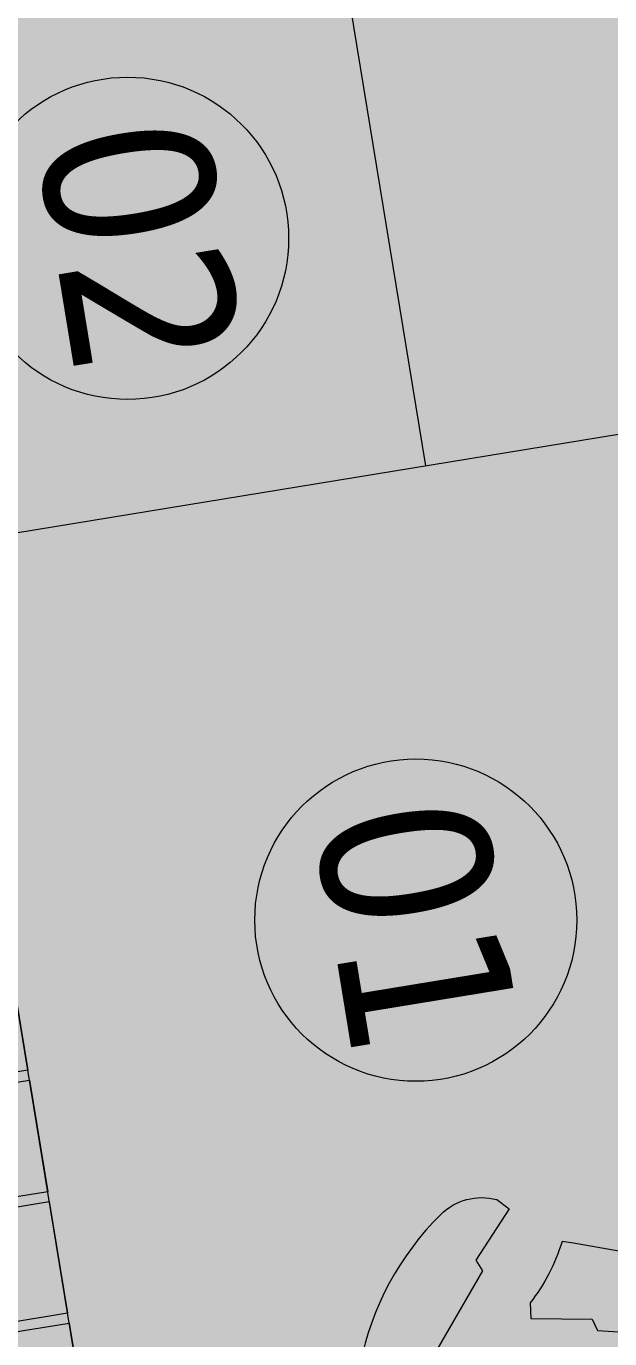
# Model space of a CAD drawing. Header units: metres. Extents: x 2 to 659295185, y -28 to 1124222152.
# Drawn here: x 655572.704 to 655573.117, y 1126616.725 to 1126617.653 of the extents above; entities that cross this region are included whole.
import ezdxf

# ---------------------------------------------------------------- set-up
doc = ezdxf.new("R2010")
doc.units = ezdxf.units.M
doc.header["$MEASUREMENT"] = 0
doc.linetypes.add('DASHDOT', pattern=[1, 0.5, -0.25, 0, -0.25])
doc.layers.get('0').update_dxf_attribs({"linetype": 'CONTINUOUS'})
for name, color, linetype, lineweight in [('LC-CODIGOS', 12, 'CONTINUOUS', 0), ('LC-MUEBLE MADERA', 12, 'CONTINUOUS', 9), ('LOCALES ASIGNADOS', 41, 'DASHDOT', 0)]:
    doc.layers.add(name, color=color, linetype=linetype, lineweight=lineweight)
doc.styles.get("Standard").update_dxf_attribs({"font": 'tahoma.ttf'})

# ---------------------------------------------------------------- blocks, each defined once
blk = doc.blocks.new('cliente')
for p, q in [((883.08795, 452.26556), (883.09844, 452.30593)), ((883.08795, 452.26556), (883.10623, 452.30095)), ((883.09844, 452.30593), (883.10623, 452.30095)), ((882.81696, 452.28369), (882.82166, 452.29104)), ((882.8547, 452.26556), (882.82166, 452.29104)), ((882.8547, 452.26556), (882.81696, 452.28369)), ((882.82847, 451.99377), (882.75705, 451.92235)), ((882.82847, 451.99377), (883.11418, 451.99377)), ((883.11418, 451.99377), (883.1856, 451.92235)), ((882.72244, 451.92235), (882.88561, 451.92235)), ((882.88561, 451.92235), (882.88561, 451.83664)), ((883.05704, 451.92235), (883.05704, 451.83664)), ((883.05704, 451.92235), (883.22021, 451.92235)), ((882.89958, 451.78975), (882.7087, 451.81701)), ((883.04307, 451.78975), (883.23395, 451.81701))]:
    blk.add_line(p, q)
for points in [[(882.8951, 452.38647, -0.26568), (882.93585, 452.3904), (882.94355, 452.38247), (882.91433, 452.35054), (882.91764, 452.3423), (882.8547, 452.26556)], [(882.97664, 452.35375, -0.09353), (882.94731, 452.31447), (882.9461, 452.30349), (882.98875, 452.29617), (882.99119, 452.28762), (883.08795, 452.26556)], [(883.10623, 452.30095, -0.098396), (883.23008, 452.14434, -0.714406), (883.17745, 452.10281, -0.113525), (883.13183, 452.17891, 0.079767), (883.08795, 452.26556)], [(882.81696, 452.28369, 0.086779), (882.71257, 452.14434, 0.714406), (882.7652, 452.10281, 0.113525), (882.81082, 452.17891, -0.079767), (882.8547, 452.26556)], [(882.67132, 451.86841, -0.064134), (882.70602, 452.11911, -0.07243), (882.71085, 452.1281, -0.07243)], [(883.27132, 451.86841, 0.064134), (883.23663, 452.11911, 0.07243), (883.2318, 452.1281, 0.07243)], [(882.77313, 452.11157, -0.047641), (882.75705, 451.92235)], [(883.16952, 452.11157, 0.047641), (883.1856, 451.92235)]]:
    blk.add_lwpolyline(points, format="xyb")
for centre, radius, start, end in [((883.01298, 452.21979), 0.20415, 125.26932, 159.57412), ((882.62401, 451.27647), 1.13352, 65.25735, 71.87506), ((882.97132, 451.90691), 0.08709, 10.20756, 169.79244), ((882.72534, 451.86841), 0.05402, 93.08615, 252.05257), ((883.21731, 451.86841), 0.05402, 287.94743, 86.91385), ((882.97132, 451.83664), 0.08571, 180, 0)]:
    blk.add_arc(centre, radius, start, end)
blk = doc.blocks.new('pinpad')
at = {"linetype": 'Continuous', "lineweight": 0}
for p, q in [((0, 0), (0, -0.055)), ((0, 0), (0.36, 0)), ((0.36, -0.055), (0.36, 0)), ((0, -0.055), (0.36, -0.055))]:
    blk.add_line(p, q, dxfattribs=at)
for points in [[(0.01265, -0.055), (0.01265, -0.00883), (0.09265, -0.00883), (0.09265, -0.055)], [(0.09971, -0.055), (0.09971, -0.00883), (0.17971, -0.00883), (0.17971, -0.055)], [(0.18677, -0.055), (0.18677, -0.00883), (0.26677, -0.00883), (0.26677, -0.055)], [(0.27382, -0.055), (0.27382, -0.00883), (0.35382, -0.00883), (0.35382, -0.055)]]:
    blk.add_lwpolyline(points, close=True)
blk = doc.blocks.new('mueble de caja')
blk.add_line((1905.74098, 751.17131), (1904.50098, 751.17133))
blk.add_lwpolyline([(1905.74098, 750.37131), (1905.33919, 750.37131), (1905.3392, 751.17131)])
at = {"layer": 'LC-CODIGOS'}
for centre in [(1905.39787, 751.48723), (1905.52114, 750.97861)]:
    blk.add_circle(centre, 0.11392, dxfattribs=at)
for name, p, rotation in [('cliente', (2788.30916, 1204.08182), 180), ('cliente', (2788.30916, 1204.08182), 180), ('pinpad', (1905.74098, 751.82131), 270)]:
    blk.add_blockref(name, p, dxfattribs=dict(rotation=rotation))
at = {"layer": 'LC-CODIGOS', "char_height": 0.12, "width": 0.0162306, "attachment_point": 7, "rotation": 90}
for s, insert in [('01', (1905.45995, 751.40141)), ('02', (1905.57574, 750.89543))]:
    blk.add_mtext(s, dxfattribs=dict(at, insert=insert))

msp = doc.modelspace()

# ---------------------------------------------------------------- hatches: boundary and pattern name
at = {"layer": 'LOCALES ASIGNADOS'}
msp.add_hatch(color=256, dxfattribs=at).paths.add_polyline_path([(655573.63314, 1126634.50741), (655553.89167, 1126631.27201), (655555.83558, 1126619.41437), (655554.40925, 1126619.18059), (655558.29656, 1126595.46721), (655554.01537, 1126594.76539), (655555.97621, 1126582.74067), (655581.43431, 1126586.91373)])

# ---------------------------------------------------------------- block references
at = {"layer": 'LC-MUEBLE MADERA', "rotation": 189.3068500646226}
msp.add_blockref('mueble de caja', (657331.76339, 1127666.76045), dxfattribs=at)

doc.saveas('drawing.dxf')
